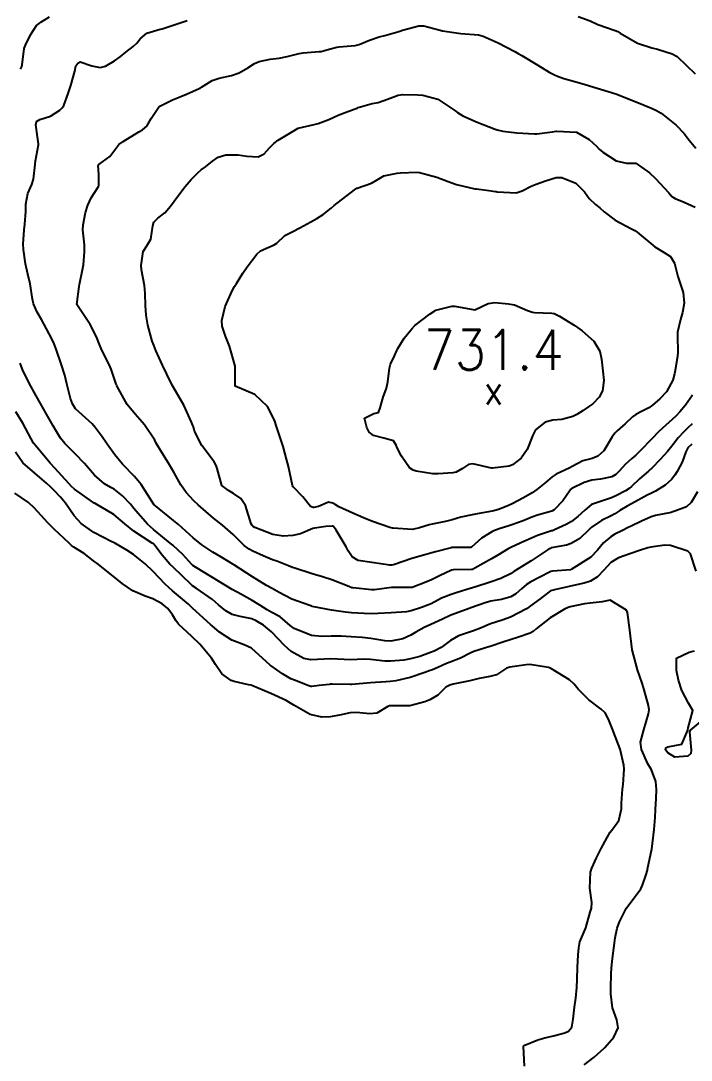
# Model space of a CAD drawing. Header units: metres. Extents: x 318500 to 325275, y 7408834 to 7428799.
# Drawn here: x 321731.1 to 321798.5, y 7416927 to 7417031.5 of the extents above; entities that cross this region are included whole.
import ezdxf
from ezdxf.enums import TextEntityAlignment as Align

# ---------------------------------------------------------------- set-up
doc = ezdxf.new("R2010")
doc.units = ezdxf.units.M
doc.header["$MEASUREMENT"] = 0
for name, color, linetype in [('Curvas de Nivel 1m', 11, 'Continuous'), ('Curvas de Nivel 5m', 15, 'Continuous'), ('Pontos Cotados', 45, 'Continuous')]:
    doc.layers.add(name, color=color, linetype=linetype)
doc.styles.add('Style-STANDARD', font='STANDARD.shx')

# ---------------------------------------------------------------- blocks, each defined once
blk = doc.blocks.new('ELVTXT_48')
at = {"layer": 'Pontos Cotados', "linetype": 'Continuous', "style": 'Style-STANDARD'}
for s, height, p in [('731.4', 4, (0, 4)), ('x', 3, (0, 0))]:
    blk.add_text(s, height=height, dxfattribs=at).set_placement(p, align=Align.MIDDLE_CENTER)

msp = doc.modelspace()

# ---------------------------------------------------------------- linework, layer by layer
at = {"layer": 'Curvas de Nivel 1m', "flags": 128}
for points, elevation in [([(321731.06, 7417026.61), (321731.19, 7417026.89), (321731.23, 7417027.03), (321731.44, 7417028.67), (321731.55, 7417029.03), (321732.08, 7417030.05), (321732.68, 7417031.01), (321732.93, 7417031.2), (321733.12, 7417031.32), (321733.99, 7417031.86)], 726), ([(321787.14, 7417031.89), (321788.33, 7417031.47), (321789.13, 7417031.11), (321790.87, 7417030.49), (321791.12, 7417030.41), (321791.22, 7417030.34), (321791.35, 7417030.24), (321793.11, 7417029.23), (321794.54, 7417028.74), (321795.1, 7417028.61), (321796.6, 7417028.16), (321797.09, 7417027.88), (321798.89, 7417026.13)], 727), ([(321798.57, 7416988.91), (321798.18, 7416988.52), (321797.97, 7416988.14), (321797.6, 7416987.09), (321797.1, 7416986.14), (321796.87, 7416985.8), (321796.52, 7416985.35), (321795.9, 7416984.77), (321794.92, 7416984.17), (321794.5, 7416983.98), (321794.08, 7416983.77), (321792.49, 7416982.89), (321792.05, 7416982.65), (321791.34, 7416982.22), (321790.82, 7416981.88), (321790.47, 7416981.7), (321789.5, 7416981.21), (321788.45, 7416980.51), (321788.32, 7416980.4), (321788.18, 7416980.26), (321787.29, 7416979.42), (321786.43, 7416978.92), (321785.96, 7416978.76), (321784.42, 7416978.46), (321784.31, 7416978.42), (321784.13, 7416978.31), (321782.41, 7416977.17), (321781.1, 7416976.36), (321780.67, 7416976.09), (321780.39, 7416975.9), (321779.37, 7416975.39), (321778.38, 7416975.06), (321777.88, 7416974.89), (321776.42, 7416974.42), (321776.38, 7416974.41), (321774.86, 7416973.95), (321774.36, 7416973.8), (321773.4, 7416973.41), (321772.35, 7416972.86), (321772.08, 7416972.74), (321771.39, 7416972.48), (321770.34, 7416972.13), (321769.86, 7416972.03), (321768.33, 7416971.94), (321767.02, 7416971.86), (321766.33, 7416971.84), (321765.63, 7416971.86), (321764.33, 7416971.94), (321763.74, 7416972), (321762.34, 7416972.22), (321760.38, 7416972.59), (321760.34, 7416972.6), (321760.31, 7416972.61), (321760.24, 7416972.63), (321758.35, 7416973.32), (321757.07, 7416973.97), (321756.37, 7416974.38), (321755.81, 7416974.7), (321754.38, 7416975.55), (321752.57, 7416976.74), (321752.46, 7416976.8), (321752.4, 7416976.84), (321751.21, 7416977.56), (321750.41, 7416978.05), (321749.28, 7416978.78), (321748.43, 7416979.47), (321746.96, 7416980.81), (321746.46, 7416981.24), (321744.48, 7416982.85), (321743.2, 7416984.86), (321742.51, 7416985.66), (321741.31, 7416986.89), (321740.54, 7416987.82), (321739.76, 7416988.91), (321739.28, 7416989.63), (321738.58, 7416990.59), (321738.25, 7416990.93), (321736.6, 7416992.47), (321736.29, 7416992.95), (321736.1, 7416993.48), (321735.73, 7416994.96), (321735.52, 7416995.83), (321735.15, 7416996.97), (321734.68, 7416998.36), (321734.45, 7416998.98), (321734.2, 7416999.49), (321733.41, 7417001), (321733.17, 7417001.45), (321732.73, 7417002.19), (321732.37, 7417003.01), (321732.27, 7417003.49), (321732.03, 7417005.02), (321731.8, 7417006.01), (321731.57, 7417007.02), (321731.35, 7417008.49), (321731.33, 7417009.02), (321731.42, 7417010.44), (321731.48, 7417011.02), (321731.59, 7417012.31), (321731.6, 7417013.02), (321731.8, 7417014.11), (321732.21, 7417015.02), (321732.38, 7417015.54), (321732.52, 7417017.01), (321732.56, 7417017.39), (321732.86, 7417019.01), (321732.86, 7417019.11), (321732.59, 7417021.01), (321732.67, 7417021.33), (321732.99, 7417021.55), (321734.09, 7417021.89), (321735, 7417022.5), (321735.25, 7417022.73), (321735.4, 7417022.97), (321735.84, 7417024.15), (321736.13, 7417024.96), (321736.52, 7417026.42), (321736.63, 7417026.96), (321736.81, 7417027.21), (321737.07, 7417027.34), (321738.24, 7417026.94), (321739.06, 7417026.79), (321739.62, 7417026.92), (321740.52, 7417027.46), (321741.07, 7417027.85), (321741.65, 7417028.32), (321742.38, 7417028.88), (321742.76, 7417029.21), (321743.1, 7417029.67), (321743.75, 7417030.22), (321745.12, 7417030.62), (321745.3, 7417030.66), (321745.8, 7417030.84), (321747.12, 7417031.26), (321747.82, 7417031.5)], 727), ([(321798.59, 7416990.95), (321798.17, 7416990.55), (321797.75, 7416990.14), (321797.19, 7416989.53), (321796.57, 7416988.71), (321796.12, 7416988.16), (321795.37, 7416987.35), (321794.53, 7416986.5), (321794.37, 7416986.34), (321794.2, 7416986.19), (321793.31, 7416985.41), (321792.51, 7416984.65), (321792.27, 7416984.44), (321791.91, 7416984.22), (321790.98, 7416983.74), (321790.49, 7416983.52), (321789.38, 7416983.14), (321788.49, 7416982.83), (321787.8, 7416982.27), (321787.12, 7416981.63), (321786.46, 7416981.13), (321785.92, 7416980.83), (321784.81, 7416980.31), (321784.56, 7416980.2), (321784.45, 7416980.17), (321783.05, 7416979.73), (321782.44, 7416979.46), (321781.68, 7416979.1), (321780.42, 7416978.54), (321780.31, 7416978.48), (321780.11, 7416978.37), (321779.05, 7416977.75), (321778.41, 7416977.37), (321776.73, 7416976.42), (321776.51, 7416976.31), (321776.4, 7416976.29), (321774.58, 7416976.27), (321774.4, 7416976.23), (321773.2, 7416975.65), (321772.38, 7416975.25), (321771.83, 7416975.03), (321770.44, 7416974.5), (321770.39, 7416974.48), (321770.37, 7416974.48), (321768.42, 7416974.48), (321768.37, 7416974.48), (321766.66, 7416974.25), (321766.37, 7416974.25), (321764.5, 7416974.44), (321764.37, 7416974.47), (321764.06, 7416974.58), (321762.38, 7416975.27), (321761.43, 7416975.57), (321760.39, 7416975.86), (321758.63, 7416976.42), (321758.4, 7416976.51), (321758.01, 7416976.67), (321756.85, 7416977.13), (321756.41, 7416977.27), (321755.45, 7416977.66), (321754.41, 7416978.15), (321754.05, 7416978.35), (321753.56, 7416978.72), (321752.44, 7416979.83), (321751.36, 7416980.76), (321750.46, 7416981.47), (321748.92, 7416982.79), (321748.48, 7416983.19), (321747.72, 7416984.03), (321747.18, 7416984.81), (321746.52, 7416986.01), (321746.04, 7416986.83), (321745.16, 7416988.23), (321744.79, 7416988.85), (321744.71, 7416989), (321744.56, 7416989.3), (321743.53, 7416990.86), (321742.6, 7416991.93), (321741.79, 7416992.88), (321740.76, 7416994.78), (321740.7, 7416994.9), (321740.68, 7416994.94), (321740.64, 7416995.04), (321740.17, 7416996.43), (321739.96, 7416996.91), (321739.24, 7416998.36), (321739, 7416998.93), (321738.7, 7416999.69), (321738.08, 7417000.94), (321736.74, 7417002.95), (321736.97, 7417004.75), (321737, 7417004.95), (321737.3, 7417006.44), (321737.39, 7417006.94), (321737.51, 7417008.25), (321737.49, 7417008.94), (321737.33, 7417010.45), (321737.35, 7417010.95), (321737.61, 7417012.2), (321737.82, 7417012.94), (321738.15, 7417013.67), (321738.9, 7417014.81), (321738.94, 7417014.93), (321738.92, 7417016.03), (321738.88, 7417016.93), (321738.89, 7417016.97), (321738.93, 7417017.02), (321740.04, 7417017.82), (321740.83, 7417018.9), (321740.96, 7417019.04), (321741.39, 7417019.32), (321742.97, 7417020.3), (321743.34, 7417020.5), (321743.77, 7417020.86), (321744.19, 7417021.66), (321745.01, 7417022.85), (321746.34, 7417023.51), (321747.02, 7417023.79), (321747.74, 7417024.1), (321749.04, 7417024.67), (321749.12, 7417024.71), (321749.27, 7417024.79), (321750.34, 7417025.48), (321751.05, 7417025.7), (321752.26, 7417025.96), (321753.06, 7417026.24), (321753.91, 7417026.73), (321754.6, 7417027.19), (321755.07, 7417027.39), (321756.17, 7417027.6), (321757.08, 7417027.73), (321757.88, 7417027.87), (321759.08, 7417028.19), (321759.48, 7417028.26), (321761.09, 7417028.37), (321761.31, 7417028.4), (321762.09, 7417028.62), (321762.88, 7417028.83), (321763.09, 7417028.86), (321764.7, 7417028.99), (321765.1, 7417029.09), (321766.14, 7417029.53), (321767.11, 7417029.85), (321767.68, 7417029.98), (321769.12, 7417030.4), (321769.21, 7417030.43), (321769.48, 7417030.52), (321771.12, 7417030.96), (321771.61, 7417030.98), (321773.12, 7417030.56), (321773.51, 7417030.47), (321775.12, 7417030.22), (321775.35, 7417030.21), (321777.11, 7417030.07), (321777.59, 7417029.93), (321779.1, 7417029.24), (321780.76, 7417028.37), (321781.09, 7417028.19), (321781.46, 7417027.99), (321783.07, 7417027.02), (321784.22, 7417026.32), (321784.77, 7417026.03), (321785.06, 7417025.9), (321785.68, 7417025.68), (321787.05, 7417025.3), (321787.83, 7417025.06), (321789.04, 7417024.7), (321790.49, 7417024.25), (321791.04, 7417024.09), (321791.26, 7417024.01), (321793.03, 7417023.29), (321794.52, 7417022.68), (321795.01, 7417022.46), (321795.48, 7417022.18), (321796.99, 7417020.97), (321797.8, 7417020.15), (321798.3, 7417019.47), (321798.97, 7417018.67)], 728), ([(321798.64, 7416993.84), (321797.94, 7416992.82), (321797.37, 7416992.14), (321796.99, 7416991.76), (321796.6, 7416991.39), (321795.94, 7416990.81), (321795.25, 7416990.17), (321794.57, 7416989.47), (321793.34, 7416988.2), (321792.94, 7416987.81), (321792.55, 7416987.47), (321791.88, 7416986.87), (321791.29, 7416986.22), (321790.91, 7416985.84), (321790.52, 7416985.62), (321789.38, 7416985.38), (321788.52, 7416985.27), (321787.74, 7416985.04), (321786.5, 7416984.44), (321786.41, 7416984.39), (321786.32, 7416984.29), (321785.59, 7416983.2), (321784.73, 7416982.31), (321784.57, 7416982.21), (321784.48, 7416982.17), (321783.04, 7416981.76), (321782.47, 7416981.56), (321781.61, 7416981.2), (321780.46, 7416980.78), (321780.15, 7416980.68), (321779.2, 7416980.38), (321778.66, 7416980.18), (321778.45, 7416980.08), (321777.4, 7416979.45), (321776.42, 7416978.56), (321776.33, 7416978.52), (321774.42, 7416978.5), (321774.38, 7416978.49), (321774.23, 7416978.45), (321772.8, 7416978.09), (321772.42, 7416977.97), (321771.71, 7416977.77), (321770.41, 7416977.41), (321768.67, 7416976.79), (321768.4, 7416976.72), (321768.2, 7416976.74), (321766.4, 7416976.99), (321765.03, 7416977.2), (321764.41, 7416977.57), (321764.02, 7416978.19), (321763.81, 7416978.59), (321762.8, 7416980.25), (321762.53, 7416980.61), (321762.45, 7416980.66), (321762.39, 7416980.67), (321761.77, 7416980.62), (321760.61, 7416980.46), (321760.45, 7416980.41), (321759.2, 7416979.88), (321758.44, 7416979.7), (321757.47, 7416979.64), (321756.44, 7416979.82), (321754.62, 7416980.53), (321754.45, 7416980.63), (321754.37, 7416980.71), (321754.27, 7416980.9), (321753.7, 7416982.72), (321753.2, 7416983.44), (321752.49, 7416983.95), (321751.98, 7416984.23), (321751.29, 7416984.76), (321750.83, 7416986.46), (321750.75, 7416986.77), (321750.54, 7416987.11), (321749.3, 7416988.78), (321748.57, 7416990.22), (321748.44, 7416990.66), (321748.4, 7416990.79), (321748.27, 7416991.11), (321747.5, 7416992.81), (321746.63, 7416994.28), (321746.31, 7416994.82), (321745.77, 7416995.95), (321745.35, 7416996.84), (321744.68, 7416998.31), (321744.45, 7416998.85), (321744.3, 7416999.25), (321743.88, 7417000.86), (321743.71, 7417001.88), (321743.62, 7417002.86), (321743.58, 7417004.04), (321743.53, 7417004.86), (321743.23, 7417006.43), (321743.19, 7417006.87), (321743.4, 7417008.28), (321743.75, 7417008.86), (321744.15, 7417009.53), (321744.36, 7417010.85), (321744.48, 7417011.23), (321744.86, 7417011.61), (321745.56, 7417012.15), (321746.15, 7417012.83), (321746.89, 7417013.85), (321747.62, 7417014.81), (321748.21, 7417015.5), (321748.92, 7417016.23), (321749.23, 7417016.48), (321749.65, 7417016.78), (321750.35, 7417017.36), (321750.94, 7417017.77), (321751.71, 7417018), (321752.95, 7417018.01), (321753.81, 7417017.86), (321754.95, 7417017.78), (321755.55, 7417018.1), (321756.1, 7417018.7), (321756.52, 7417019.14), (321756.97, 7417019.47), (321758.98, 7417020.66), (321760.59, 7417021.03), (321760.99, 7417021.15), (321762.05, 7417021.56), (321763, 7417021.97), (321763.45, 7417022.16), (321764.62, 7417022.59), (321764.9, 7417022.7), (321765.01, 7417022.75), (321766.43, 7417023.15), (321767.02, 7417023.27), (321767.97, 7417023.59), (321769.03, 7417024.01), (321769.49, 7417024.07), (321771.03, 7417024.02), (321771.52, 7417024), (321773.03, 7417023.59), (321774.73, 7417022.45), (321775.01, 7417022.24), (321775.53, 7417021.91), (321776.99, 7417021.28), (321778.79, 7417020.58), (321778.98, 7417020.52), (321779.55, 7417020.38), (321780.98, 7417020.2), (321782.73, 7417020.09), (321782.98, 7417020.11), (321784.56, 7417020.32), (321784.93, 7417020.36), (321784.98, 7417020.36), (321786.98, 7417020.29), (321788.25, 7417019.54), (321788.97, 7417018.86), (321789.26, 7417018.55), (321789.61, 7417018.25), (321790.95, 7417017.4), (321791.99, 7417017.17), (321792.94, 7417017.17), (321794.31, 7417016.19), (321794.92, 7417015.61), (321796.27, 7417014.16), (321796.57, 7417013.82), (321796.89, 7417013.61), (321797.78, 7417013.25), (321798.89, 7417012.74)], 729), ([(321799.15, 7416984.12), (321798.49, 7416983.02), (321798.03, 7416982.59), (321796.87, 7416982.15), (321796.56, 7416982.06), (321796.48, 7416982.04), (321794.91, 7416981.74), (321794.47, 7416981.59), (321793.51, 7416981.15), (321792.46, 7416980.66), (321792.15, 7416980.51), (321791.59, 7416980.22), (321790.83, 7416979.84), (321790.44, 7416979.62), (321789.68, 7416978.99), (321789.07, 7416978.25), (321788.41, 7416977.55), (321786.44, 7416976.29), (321786.41, 7416976.28), (321784.56, 7416976.14), (321784.4, 7416976.1), (321783.21, 7416975.5), (321782.38, 7416975.06), (321781.95, 7416974.78), (321781.45, 7416974.35), (321780.88, 7416973.84), (321780.36, 7416973.54), (321779.44, 7416973.29), (321778.35, 7416973.1), (321777.8, 7416972.95), (321776.34, 7416972.44), (321776.33, 7416972.44), (321776.27, 7416972.42), (321774.33, 7416971.72), (321773.48, 7416971.31), (321772.32, 7416970.76), (321771.65, 7416970.48), (321770.8, 7416970), (321770.31, 7416969.69), (321769.49, 7416969.33), (321768.3, 7416969.1), (321767.71, 7416969.12), (321766.3, 7416969.36), (321765.41, 7416969.45), (321764.3, 7416969.53), (321763.3, 7416969.6), (321762.3, 7416969.61), (321761.37, 7416969.55), (321760.31, 7416969.66), (321758.59, 7416970.38), (321758.32, 7416970.55), (321758.19, 7416970.66), (321757.18, 7416971.53), (321756.33, 7416971.99), (321755.87, 7416972.23), (321755.11, 7416972.7), (321754.35, 7416973.19), (321753.28, 7416973.8), (321752.36, 7416974.28), (321751.58, 7416974.75), (321750.38, 7416975.5), (321748.66, 7416976.53), (321748.4, 7416976.7), (321748.3, 7416976.79), (321747.39, 7416977.79), (321746.42, 7416978.7), (321746.36, 7416978.76), (321746.29, 7416978.82), (321744.44, 7416980.33), (321743.84, 7416980.86), (321742.47, 7416982.44), (321742.12, 7416982.88), (321741.32, 7416983.72), (321740.49, 7416984.37), (321740.15, 7416984.56), (321739.51, 7416984.91), (321738.51, 7416985.79), (321737.48, 7416986.94), (321736.54, 7416987.93), (321735.53, 7416988.97), (321735.09, 7416989.5), (321734.57, 7416990.35), (321734.34, 7416990.75), (321734.2, 7416990.99), (321733.67, 7416991.92), (321733.07, 7416993), (321732.62, 7416993.77), (321731.93, 7416995.02), (321731.26, 7416996.41), (321731.02, 7416997.03)], 726), ([(321787.73, 7416926.49), (321788.73, 7416927.26), (321789.76, 7416928.17), (321789.79, 7416928.2), (321789.82, 7416928.23), (321790.72, 7416929.27), (321791.15, 7416930.22), (321791.02, 7416931), (321790.59, 7416932.22), (321790.41, 7416933.64), (321790.41, 7416934.22), (321790.45, 7416935.64), (321790.49, 7416936.22), (321790.56, 7416936.9), (321790.71, 7416938.22), (321790.87, 7416939.25), (321791.05, 7416940.22), (321791.28, 7416940.86), (321791.95, 7416942.21), (321793.44, 7416944.19), (321793.62, 7416944.54), (321793.99, 7416945.64), (321794.11, 7416946.07), (321794.12, 7416946.18), (321794.45, 7416947.75), (321794.53, 7416948.17), (321794.61, 7416948.75), (321794.78, 7416950.17), (321794.87, 7416951.36), (321794.92, 7416952.17), (321794.98, 7416953.28), (321795.01, 7416954.17), (321794.94, 7416954.99), (321794.5, 7416956.17), (321794.14, 7416956.77), (321793.49, 7416958.19), (321793.42, 7416958.95), (321793.74, 7416960.19), (321794.21, 7416961.79), (321794.27, 7416962.18), (321794.22, 7416962.61), (321793.79, 7416964.19), (321793.57, 7416964.87), (321793.12, 7416966.2), (321792.92, 7416966.84), (321792.58, 7416968.21), (321792.32, 7416970.21), (321792.1, 7416971.98), (321791.99, 7416972.21), (321790.35, 7416973.22), (321789.55, 7416973.04), (321788.35, 7416972.9), (321787.77, 7416972.85), (321786.34, 7416972.56), (321786.14, 7416972.49), (321785.75, 7416972.3), (321784.33, 7416971.43), (321782.93, 7416970.33), (321782.6, 7416970.05), (321782.31, 7416969.91), (321781.15, 7416969.51), (321780.3, 7416969.22), (321779.66, 7416969.02), (321778.29, 7416968.57), (321778.16, 7416968.52), (321777.73, 7416968.4), (321776.64, 7416968.06), (321776.28, 7416967.9), (321775.31, 7416967.39), (321774.27, 7416966.97), (321773.89, 7416966.83), (321773.03, 7416966.46), (321772.5, 7416966.22), (321772.26, 7416966.13), (321771.72, 7416965.94), (321770.25, 7416965.45), (321768.81, 7416965.09), (321768.24, 7416965.02), (321767.78, 7416965), (321766.24, 7416964.9), (321764.38, 7416964.72), (321764.24, 7416964.72), (321762.4, 7416964.77), (321762.24, 7416964.77), (321762.1, 7416964.75), (321761.08, 7416964.62), (321760.35, 7416964.52), (321760.24, 7416964.53), (321759.95, 7416964.63), (321758.71, 7416965.12), (321758.25, 7416965.32), (321757.4, 7416965.82), (321756.26, 7416966.62), (321756.17, 7416966.69), (321754.29, 7416968.38), (321753.56, 7416968.72), (321752.3, 7416969.18), (321751.08, 7416969.99), (321750.32, 7416970.64), (321750.18, 7416970.77), (321748.34, 7416972.4), (321748.14, 7416972.6), (321747.96, 7416972.8), (321746.36, 7416974.16), (321745.61, 7416974.83), (321744.39, 7416976.1), (321743.59, 7416976.86), (321742.41, 7416977.81), (321741.76, 7416978.23), (321740.61, 7416978.9), (321740.42, 7416979), (321740.24, 7416979.09), (321738.44, 7416980.03), (321737.15, 7416980.94), (321736.46, 7416981.71), (321735.57, 7416982.96), (321735.08, 7416983.56), (321734.49, 7416984.2), (321734.1, 7416984.59), (321733.69, 7416984.99), (321732.51, 7416985.98), (321731.28, 7416987.02), (321730.55, 7416988.09)], 724), ([(321781.73, 7416926.34), (321781.65, 7416928.34), (321781.69, 7416928.41), (321781.76, 7416928.46), (321783.09, 7416929), (321783.77, 7416929.2), (321784.67, 7416929.4), (321785.78, 7416929.7), (321786.17, 7416929.89), (321786.49, 7416930.27), (321786.62, 7416931.09), (321786.76, 7416932.28), (321786.9, 7416933.2), (321786.99, 7416934.27), (321787.03, 7416935.1), (321787.08, 7416936.27), (321787.15, 7416937.54), (321787.19, 7416938.27), (321787.3, 7416938.87), (321787.92, 7416940.26), (321788.36, 7416941.83), (321788.48, 7416942.25), (321788.51, 7416942.81), (321788.32, 7416944.25), (321788.38, 7416945.87), (321788.5, 7416946.25), (321788.98, 7416947.29), (321789.46, 7416948.24), (321790.04, 7416949.35), (321790.37, 7416949.9), (321790.63, 7416950.22), (321791.22, 7416951.06), (321791.48, 7416952.22), (321791.49, 7416952.81), (321791.61, 7416954.22), (321791.66, 7416954.67), (321791.76, 7416956.21), (321791.74, 7416956.61), (321791.35, 7416958.22), (321790.87, 7416959.54), (321790.6, 7416960.23), (321790.2, 7416961.25), (321789.84, 7416961.87), (321789.44, 7416962.24), (321788.22, 7416963.19), (321787.14, 7416964.28), (321786.73, 7416964.77), (321786.25, 7416965.22), (321784.45, 7416966.31), (321784.26, 7416966.4), (321784.14, 7416966.43), (321782.27, 7416966.74), (321781.9, 7416966.71), (321780.26, 7416966.48), (321780.17, 7416966.46), (321779.93, 7416966.37), (321778.91, 7416965.72), (321778.25, 7416965.54), (321777.18, 7416965.34), (321776.25, 7416965.1), (321774.57, 7416964.78), (321774.24, 7416964.67), (321774.09, 7416964.61), (321773.82, 7416964.45), (321773.03, 7416963.66), (321772.22, 7416963.18), (321771.71, 7416962.99), (321770.21, 7416962.6), (321770.12, 7416962.59), (321768.21, 7416962.6), (321768.15, 7416962.59), (321768.01, 7416962.53), (321766.88, 7416961.86), (321766.2, 7416961.8), (321764.85, 7416961.92), (321764.2, 7416961.87), (321763.15, 7416961.64), (321762.19, 7416961.48), (321761.37, 7416961.44), (321760.2, 7416961.71), (321758.53, 7416962.66), (321758.21, 7416962.86), (321757.77, 7416963.12), (321756.23, 7416963.84), (321754.32, 7416964.63), (321754.24, 7416964.66), (321753.98, 7416964.71), (321752.53, 7416965.03), (321752.24, 7416965.13), (321751.32, 7416965.82), (321750.66, 7416966.76), (321750.27, 7416967.37), (321749.08, 7416968.78), (321748.3, 7416969.57), (321746.96, 7416970.81), (321746.68, 7416971.17), (321746.33, 7416971.75), (321745.86, 7416972.36), (321745.29, 7416972.84), (321744.35, 7416973.35), (321743.58, 7416973.63), (321742.36, 7416974.14), (321741.28, 7416974.89), (321740.38, 7416975.62), (321738.74, 7416976.92), (321738.54, 7416977.07), (321738.4, 7416977.17), (321737.45, 7416977.9), (321736.42, 7416978.56), (321736.18, 7416978.72), (321735.94, 7416978.96), (321734.44, 7416980.35), (321733.81, 7416980.99), (321732.47, 7416982.46), (321731.86, 7416983.02), (321730.49, 7416983.97)], 723)]:
    msp.add_lwpolyline(points, dxfattribs=dict(at, elevation=elevation))
at = {"layer": 'Curvas de Nivel 1m', "elevation": 731, "flags": 128}
msp.add_lwpolyline([(321778.75, 7417003.15), (321780.12, 7417003.01), (321780.75, 7417002.91), (321782.04, 7417002.35), (321782.56, 7417002.16), (321782.74, 7417002.14), (321784.5, 7417002.08), (321784.74, 7417002.03), (321785.27, 7417001.77), (321786.73, 7417000.85), (321787.06, 7417000.62), (321787.54, 7417000.28), (321788.7, 7416999.25), (321789.32, 7416998.25), (321789.49, 7416997.44), (321789.62, 7416996.25), (321789.71, 7416995.3), (321789.6, 7416994.25), (321789.26, 7416993.62), (321788.62, 7416992.96), (321788.21, 7416992.68), (321787.65, 7416992.27), (321787.01, 7416991.88), (321786.6, 7416991.68), (321785.51, 7416991.38), (321784.6, 7416991.31), (321783.81, 7416991.11), (321782.86, 7416990.34), (321782.57, 7416989.79), (321782.02, 7416988.35), (321781.41, 7416987.5), (321780.54, 7416986.82), (321780.21, 7416986.7), (321778.53, 7416986.5), (321778.42, 7416986.5), (321776.54, 7416986.92), (321776.1, 7416986.86), (321775.51, 7416986.44), (321774.87, 7416986.1), (321774.52, 7416986.02), (321773.05, 7416985.93), (321772.52, 7416985.93), (321770.83, 7416986.2), (321770.53, 7416986.29), (321770.16, 7416986.51), (321769.37, 7416987.7), (321768.95, 7416988.52), (321768.83, 7416988.79), (321768.57, 7416989.22), (321767.6, 7416989.51), (321766.57, 7416989.78), (321766.12, 7416990.1), (321765.88, 7416990.56), (321765.64, 7416991.52), (321766.6, 7416991.99), (321767.05, 7416992.1), (321767.21, 7416992.54), (321767.54, 7416993.63), (321767.88, 7416994.54), (321768.01, 7416995.17), (321768.16, 7416996.54), (321768.27, 7416996.93), (321768.68, 7416997.78), (321768.9, 7416998.31), (321769, 7416998.53), (321769.65, 7416999.57), (321770.4, 7417000.5), (321770.72, 7417000.82), (321772.25, 7417001.99), (321772.74, 7417002.32), (321772.84, 7417002.36), (321773.21, 7417002.47), (321774.43, 7417002.77), (321774.74, 7417002.78), (321776.74, 7417002.42), (321778.09, 7417003.06)], close=True, dxfattribs=at)
at = {"layer": 'Curvas de Nivel 5m', "elevation": 730, "flags": 128}
msp.add_lwpolyline([(321787.76, 7417014.28), (321788.23, 7417013.6), (321788.89, 7417013), (321789.3, 7417012.67), (321789.76, 7417012.25), (321790.87, 7417011.42), (321792.51, 7417010.56), (321792.85, 7417010.37), (321793.06, 7417010.21), (321794.83, 7417008.73), (321795.8, 7417008.17), (321796.43, 7417007.77), (321796.81, 7417007.11), (321797.06, 7417006.15), (321797.17, 7417005.77), (321797.69, 7417004.14), (321797.81, 7417003.08), (321797.63, 7417002.14), (321797.43, 7417001.44), (321797.14, 7417000.15), (321797.11, 7416999.75), (321797.15, 7416998.15), (321797.11, 7416997.72), (321796.87, 7416996.15), (321796.83, 7416995.97), (321796.65, 7416995.34), (321796.03, 7416994.16), (321795.34, 7416993.46), (321794.62, 7416992.82), (321794.24, 7416992.56), (321793.5, 7416992.2), (321792.92, 7416991.9), (321792.6, 7416991.65), (321791.86, 7416990.95), (321791.05, 7416990.23), (321790.81, 7416989.99), (321790.57, 7416989.63), (321789.71, 7416988.24), (321789.13, 7416987.68), (321788.55, 7416987.47), (321787.6, 7416987.22), (321786.54, 7416986.67), (321786.29, 7416986.53), (321785.78, 7416986.3), (321784.93, 7416985.9), (321784.52, 7416985.63), (321783.81, 7416985.02), (321782.97, 7416984.33), (321782.5, 7416984.01), (321781.63, 7416983.49), (321780.49, 7416982.9), (321780.12, 7416982.74), (321779.23, 7416982.38), (321778.66, 7416982.2), (321778.48, 7416982.17), (321776.98, 7416981.9), (321776.47, 7416981.8), (321775.33, 7416981.57), (321774.46, 7416981.3), (321773.81, 7416981.11), (321772.46, 7416980.86), (321772.14, 7416980.79), (321771.17, 7416980.49), (321770.61, 7416980.34), (321770.45, 7416980.32), (321768.52, 7416980.46), (321768.45, 7416980.47), (321768.2, 7416980.53), (321766.46, 7416981.14), (321765.54, 7416981.48), (321764.47, 7416981.96), (321763.08, 7416982.6), (321762.69, 7416982.82), (321762.48, 7416982.96), (321762.02, 7416983.08), (321761.02, 7416982.62), (321760.57, 7416982.54), (321760.48, 7416982.54), (321760.22, 7416982.63), (321759.46, 7416983.62), (321758.5, 7416984.57), (321758.46, 7416984.62), (321758.43, 7416984.66), (321758.4, 7416984.76), (321758, 7416986.67), (321757.81, 7416987.4), (321757.46, 7416988.68), (321757.25, 7416989.36), (321756.79, 7416990.69), (321756.59, 7416991.32), (321755.91, 7416992.7), (321754.63, 7416993.89), (321752.64, 7416994.74), (321752.66, 7416996.74), (321752.08, 7416998.75), (321751.69, 7416999.77), (321751.35, 7417000.76), (321751.32, 7417001.35), (321751.63, 7417002.76), (321752.34, 7417004.32), (321752.57, 7417004.74), (321752.65, 7417004.87), (321752.77, 7417005.07), (321753.43, 7417006.09), (321753.86, 7417006.72), (321754.81, 7417008.01), (321755.19, 7417008.34), (321756.02, 7417008.7), (321756.58, 7417008.93), (321756.83, 7417009.12), (321757.65, 7417009.87), (321758.85, 7417010.5), (321758.96, 7417010.55), (321759.16, 7417010.66), (321760.25, 7417011.25), (321760.86, 7417011.59), (321761.51, 7417011.99), (321762.3, 7417012.62), (321762.6, 7417012.9), (321762.89, 7417013.14), (321764.77, 7417014.58), (321764.85, 7417014.63), (321764.9, 7417014.64), (321766.34, 7417015.13), (321766.91, 7417015.48), (321767.59, 7417015.87), (321768.92, 7417016.16), (321769.26, 7417016.19), (321770.93, 7417016.26), (321771.19, 7417016.23), (321772.92, 7417015.74), (321774.05, 7417015.32), (321774.91, 7417015.01), (321776.74, 7417014.59), (321776.9, 7417014.56), (321778.14, 7417014.4), (321778.82, 7417014.31), (321778.9, 7417014.31), (321778.99, 7417014.29), (321780.9, 7417014.17), (321781.52, 7417014.36), (321782.42, 7417014.83), (321782.91, 7417015.03), (321783.86, 7417015.38), (321784.92, 7417015.73), (321785.5, 7417015.73), (321786.91, 7417015.15)], close=True, dxfattribs=at)
at = {"layer": 'Curvas de Nivel 5m', "elevation": 725, "flags": 128}
for points in [[(321799.01, 7416976.12), (321798.43, 7416977.87), (321798.15, 7416978.13), (321796.43, 7416978.72), (321795.86, 7416978.73), (321794.43, 7416978.54), (321794.14, 7416978.47), (321793.32, 7416978.2), (321792.42, 7416977.9), (321791.18, 7416977.46), (321790.41, 7416976.99), (321789.71, 7416976.24), (321789.08, 7416975.56), (321788.38, 7416975.13), (321787.74, 7416974.91), (321786.37, 7416974.61), (321786.11, 7416974.56), (321784.88, 7416974.3), (321784.48, 7416974.2), (321784.37, 7416974.14), (321783.32, 7416973.36), (321782.34, 7416972.64), (321782.17, 7416972.51), (321781.94, 7416972.35), (321780.33, 7416971.49), (321779.51, 7416971.2), (321778.32, 7416970.83), (321777.32, 7416970.4), (321776.62, 7416970.12), (321776.31, 7416970.03), (321775.1, 7416969.64), (321774.3, 7416969.17), (321773.89, 7416968.86), (321773.35, 7416968.46), (321772.66, 7416968.09), (321772.28, 7416967.94), (321771.2, 7416967.56), (321770.27, 7416967.3), (321769.6, 7416967.18), (321768.27, 7416967.07), (321767.71, 7416967.09), (321766.27, 7416967.24), (321765.56, 7416967.27), (321764.27, 7416967.23), (321763.62, 7416967.24), (321762.27, 7416967.33), (321761.59, 7416967.29), (321760.27, 7416967.2), (321759.56, 7416967.35), (321758.28, 7416968.05), (321757.62, 7416968.67), (321756.31, 7416970.04), (321755.49, 7416970.7), (321754.77, 7416971.15), (321754.33, 7416971.33), (321753.16, 7416971.56), (321752.33, 7416971.78), (321751.71, 7416972.13), (321750.98, 7416972.76), (321750.35, 7416973.28), (321748.74, 7416974.41), (321748.37, 7416974.66), (321748.21, 7416974.79), (321746.4, 7416976.52), (321746.09, 7416976.82), (321745.3, 7416977.73), (321744.46, 7416978.85), (321744.42, 7416978.89), (321744.31, 7416978.96), (321742.44, 7416980.15), (321741.56, 7416980.88), (321740.46, 7416981.83), (321738.58, 7416982.93), (321738.51, 7416982.96), (321738.48, 7416982.98), (321738.34, 7416983.08), (321736.49, 7416984.39), (321736.2, 7416984.66), (321735.93, 7416984.96), (321734.52, 7416986.48), (321734.04, 7416986.99), (321732.56, 7416988.75), (321732.38, 7416989.01), (321732.13, 7416989.45), (321731.29, 7416991.02), (321730.6, 7416992.16)], [(321800.21, 7416961.65), (321798.4, 7416960.13), (321798.33, 7416959.98), (321798.5, 7416958.12), (321798.48, 7416957.8), (321798.15, 7416957.54), (321796.86, 7416957.43), (321796.16, 7416957.87), (321795.92, 7416958.15), (321795.95, 7416958.36), (321796.16, 7416958.45), (321797.55, 7416958.75), (321798.15, 7416960.13), (321798.15, 7416960.17), (321798.19, 7416960.39), (321798.66, 7416962.12), (321798.22, 7416962.87), (321797.55, 7416964.14), (321797.22, 7416965.18), (321797.01, 7416966.14), (321797.04, 7416967.38), (321798.29, 7416968), (321798.85, 7416968.12)]]:
    msp.add_lwpolyline(points, dxfattribs=at)

# ---------------------------------------------------------------- block references
at = {"layer": 'Pontos Cotados', "linetype": 'Continuous'}
msp.add_blockref('ELVTXT_48', (321778.64, 7416994.39, 731.42), dxfattribs=at)

doc.saveas('drawing.dxf')
